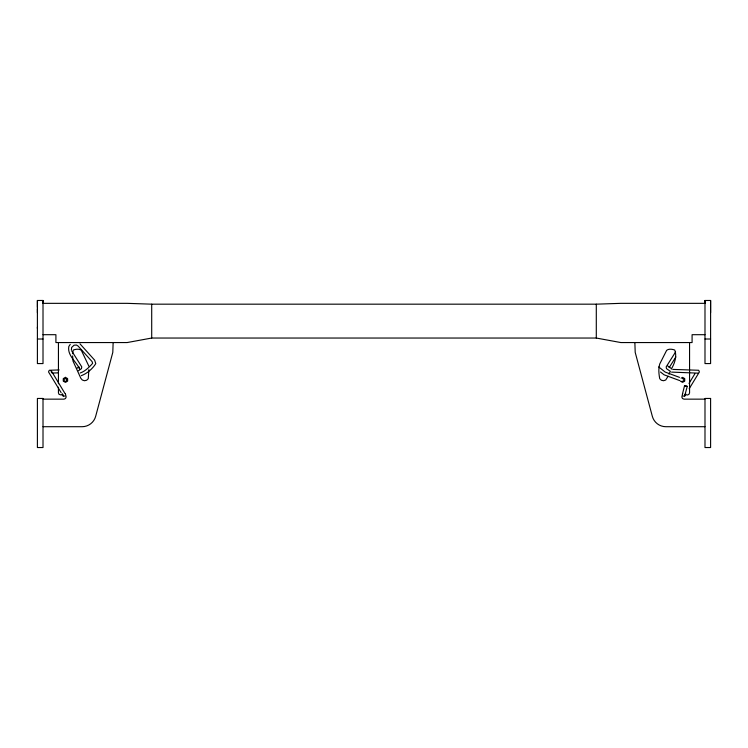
<?xml version="1.0" encoding="UTF-8"?>
<svg xmlns="http://www.w3.org/2000/svg" width="748" height="748" viewBox="0 0 748 748"><rect width="100%" height="100%" fill="white"/><g stroke="black" fill="none" stroke-linecap="round" stroke-linejoin="round"><path stroke-width="1.12" d="M37.4 328.494L37.4 327.082M37.4 312.711L37.4 308.859M37.4 307.372L37.4 300.49L43.01 300.462L43.01 363.575L37.4 363.575L37.4 300.462M43.01 303.08L43.01 300.49M704.99 303.08L704.99 300.49L710.6 300.462L710.6 363.575L704.99 363.575L704.99 300.462M710.6 312.711L710.6 300.49M71.397 350.017L71.63 347.446L74.061 345.211L76.446 345.034L78.129 346.081L92.098 361.611L92.659 363.332C89.321 367.044 85.178 371.335 80.195 372.981M682.457 394.037L684.542 385.688L687.272 386.379L684.644 395.991L685.131 394.243M668.095 376.244L665.72 380.003L663.579 380.732L661.372 380.255L659.736 378.712C658.829 374.028 658.287 368.624 659.736 363.996L666.646 350.344C668.787 348.568 672.359 349.148 674.761 350.064C677.146 356.534 674.584 363.453 671.321 369.129M669.011 374.206L670.404 371.158M682.653 393.467L681.849 397.048L682.485 398.516L683.952 399.151L704.99 399.151M62.355 393.831L61.355 395.009L59.073 394.383L58.438 392.906L58.438 387.184M689.001 383.415L694.892 373.766M689.16 388.782L699.417 371.915L698.66 370.269L672.751 369.4M675.584 351.971L666.169 366.875L666.487 368.661L669.572 370.793M675.865 356.946L669.123 367.679M685.533 394.897L684.813 395.991L683.018 396.085M70.237 344.407L68.835 346.418C67.096 355.244 76.128 361.499 79.653 368.904L78.802 367.315M76.82 368.343L78.942 366.866M78.372 370.793L81.448 368.661L81.766 366.875L71.743 350.98M681.101 378.179L682.559 377.347L684.738 378.619L684.719 381.134L682.541 382.378L680.362 381.115M81.298 375.674C87.151 373.514 92.546 368.773 95.781 363.631L94.65 360.143L79.999 343.856M704.99 334.693L692.087 334.693L692.087 342.556L620.84 342.556L596.296 338.04L151.704 338.04L127.16 342.556L55.913 342.556L55.913 334.693L43.01 334.693M681.755 381.349L683.56 381.19L683.971 379.423L682.419 378.488M51.958 373.037L58.232 372.859M43.01 303.342L127.16 303.342L151.704 304.174L596.296 304.174L620.84 303.342L704.99 303.342M59.167 369.933L49.275 370.269L48.517 371.915L61.13 392.644M37.4 339.012L43.01 339.012M704.99 339.012L710.6 339.012M43.01 399.151L64.047 399.151L65.515 398.516L66.151 397.048L65.347 393.467M43.01 426.706L82.121 426.706A14.025 14.025 0 0 0 95.669 416.318L112.798 352.364L113.135 342.556M704.99 426.706L665.879 426.706A14.025 14.025 0 0 1 652.331 416.318L635.202 352.364L634.865 342.556M698.08 373.14L671.601 372.111M64.926 396.085L63.131 395.991L62.411 394.897M687.225 386.37L684.542 385.688M679.521 377.366L665.15 372.065L658.745 366.931M679.661 380.573L664.121 374.823L660.475 371.99M667.777 366.024L671.115 368.343M62.963 395.561L63.3 395.991L62.813 394.243M64.908 393.355L51.107 370.522L51.444 372.261M685.645 393.831L686.122 394.766L687.459 395.009L688.927 394.383L689.562 392.906L689.562 342.556M88.872 366.193L81.354 350.344C79.213 348.568 75.642 349.148 73.239 350.064L72.603 353.739M596.296 304.174L596.296 338.04M151.704 304.174L151.704 338.04M88.872 369.643L88.264 378.712L86.628 380.255L84.421 380.732L82.28 380.003L80.831 378.273L72.977 360.994L72.603 355.945M58.438 342.556L58.438 383.752M66.89 379.675L66.189 381.349L64.384 381.19L63.963 379.423L65.515 378.488L66.89 379.675M65.441 377.347L63.262 378.619L63.281 381.134L65.459 382.378L67.638 381.115L67.619 378.6L65.441 377.347M43.01 398.45L37.4 398.45L37.4 447.538L43.01 447.538L43.01 398.45M710.6 398.45L704.99 398.45L704.99 447.538L710.6 447.538L710.6 398.45"/></g></svg>
